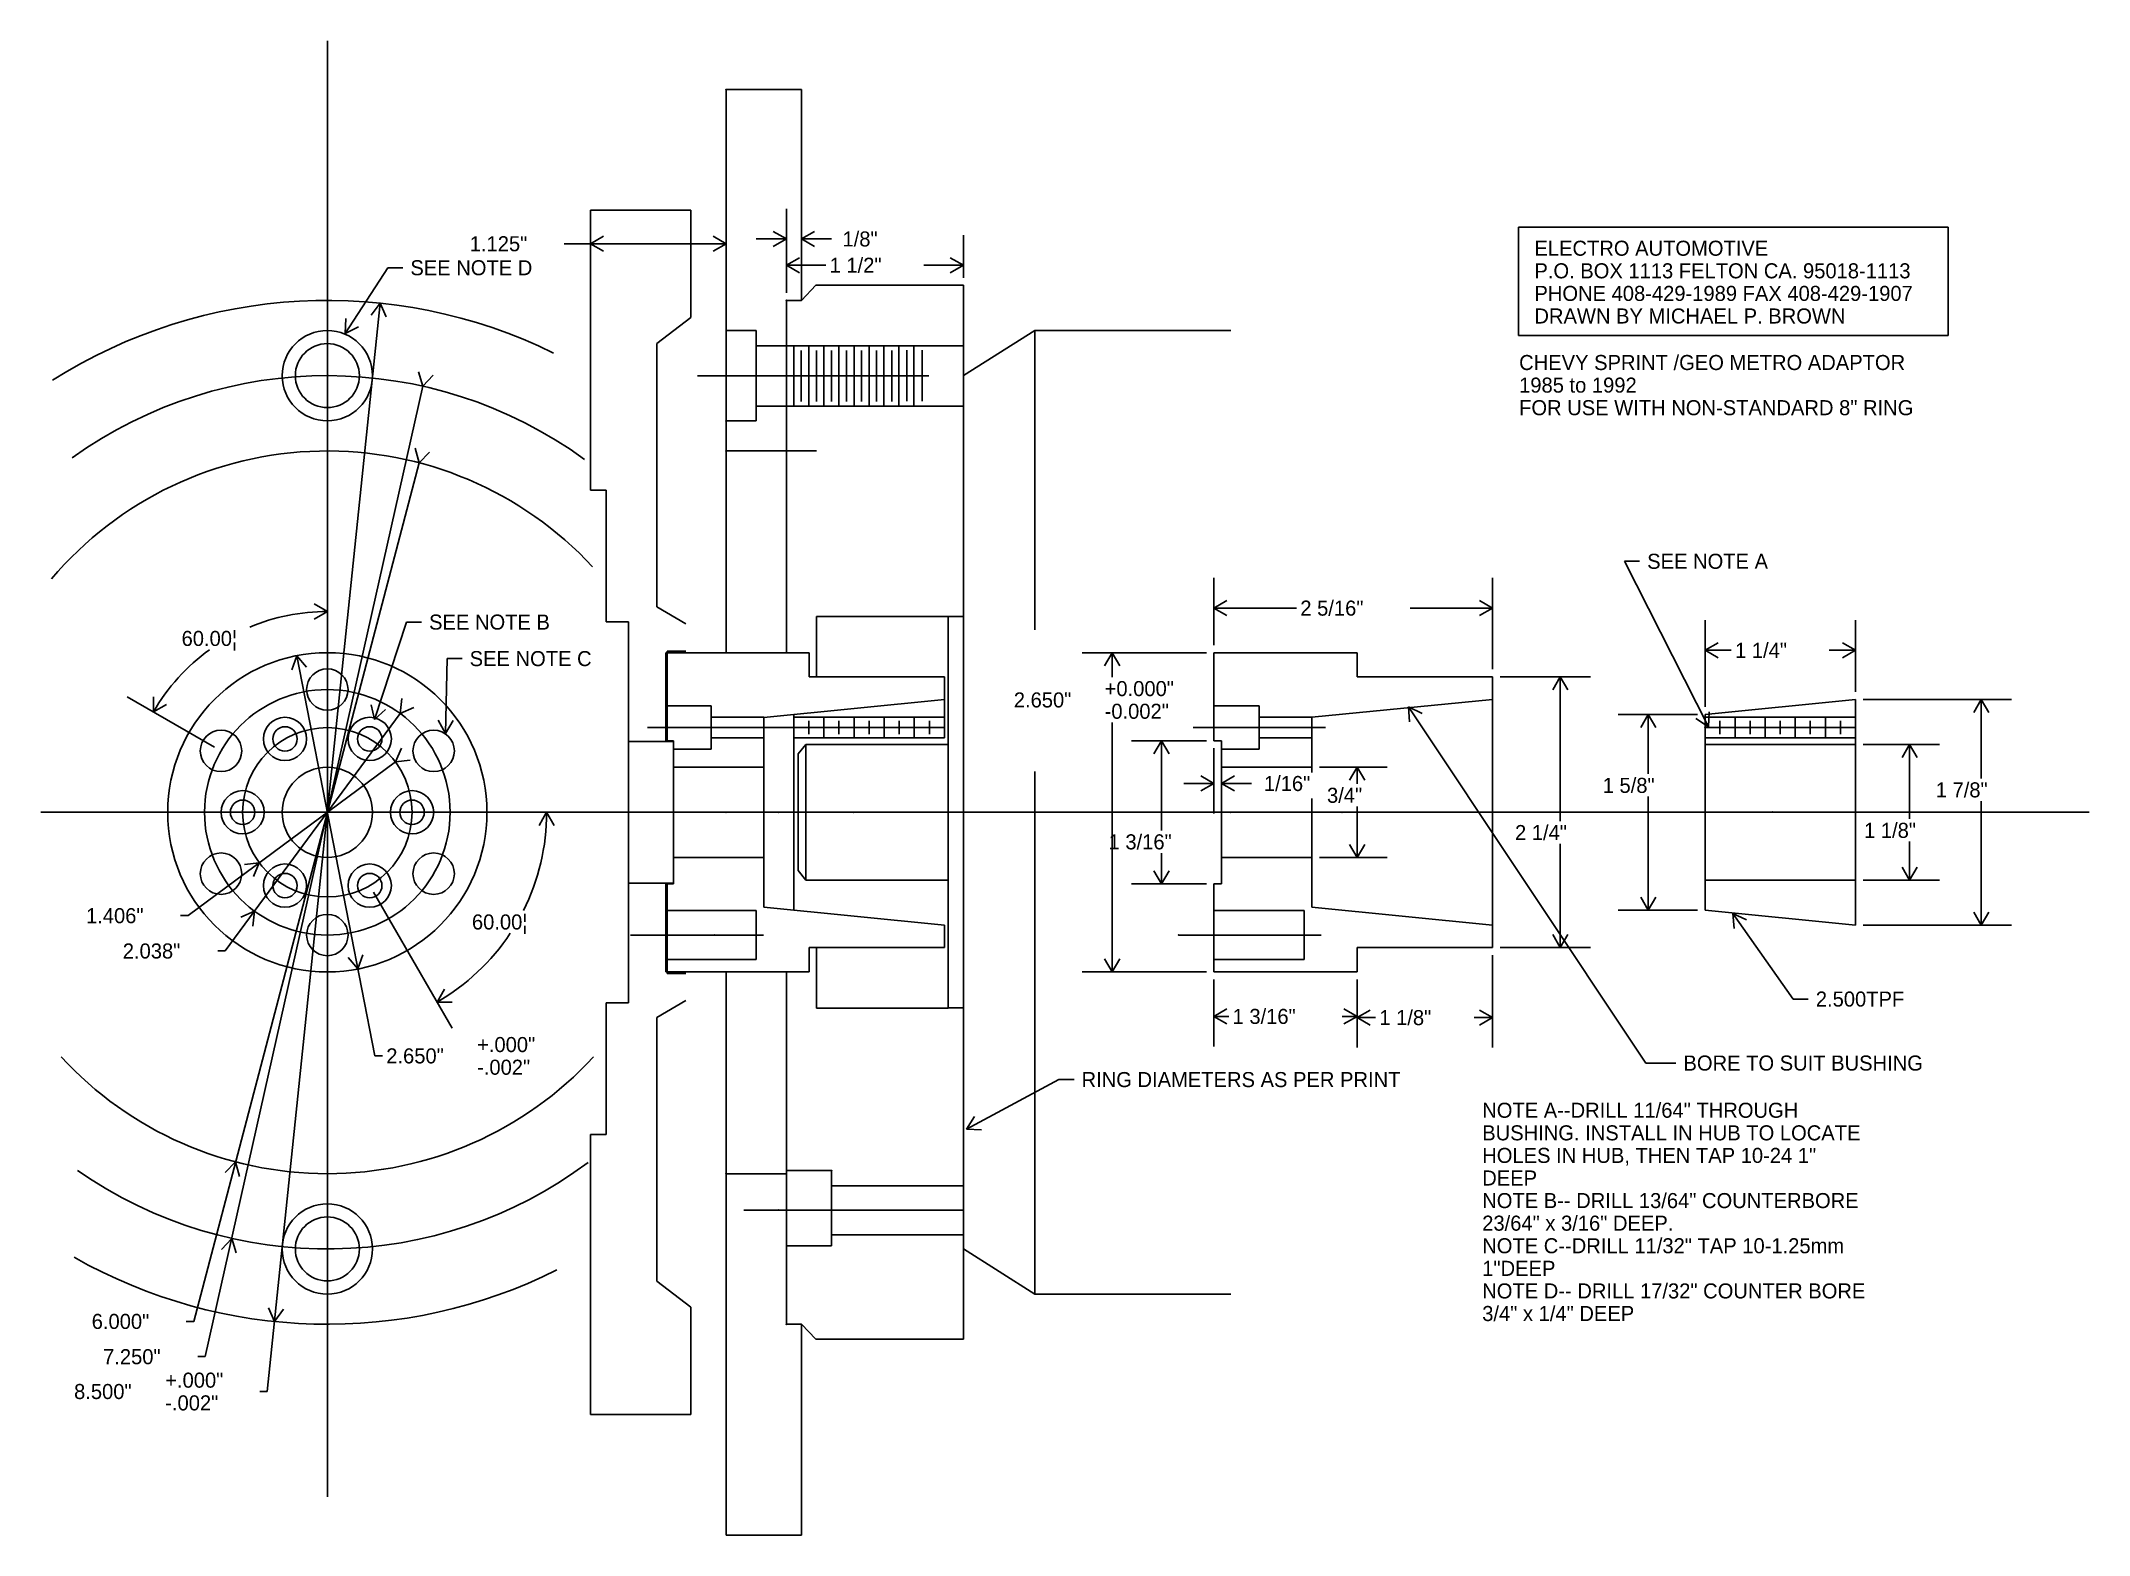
# Model space of a CAD drawing. Extents: x 1 to 18, y 1.3 to 13.7.
import ezdxf

# ---------------------------------------------------------------- set-up
doc = ezdxf.new("R2010")
doc.units = 0

msp = doc.modelspace()

# ---------------------------------------------------------------- linework, layer by layer
at = {"color": 7, "linetype": 'CONTINUOUS'}
for p, q in [((7.156282, 11.584736), (7.156282, 12.282366)), ((7.281282, 11.584736), (7.281282, 12.282366)), ((5.531281, 12.209736), (5.531281, 11.742867)), ((7.156282, 12.032366), (7.048029, 12.094866)), ((7.281282, 12.032366), (7.389535, 12.094866)), ((13.232772, 12.130148), (16.799225, 12.130148)), ((13.232772, 11.230164), (13.232772, 12.130148)), ((16.799225, 12.130148), (16.799225, 11.230164)), ((5.313329, 11.992867), (6.656281, 11.992867)), ((5.531281, 11.992867), (5.639534, 12.055367)), ((5.531281, 11.992867), (5.639534, 11.930367)), ((6.656281, 11.992867), (6.548028, 12.055367)), ((6.656281, 11.992867), (6.548028, 11.930367)), ((6.656281, 11.944807), (6.656281, 11.742867)), ((7.156282, 12.032366), (6.906282, 12.032366)), ((7.156282, 12.032366), (7.048029, 11.969866)), ((7.156282, 11.584736), (7.156282, 12.064001)), ((7.281282, 12.032366), (7.389535, 11.969866)), ((7.281282, 12.032366), (7.531282, 12.032366)), ((8.625582, 11.709736), (8.625582, 12.064001)), ((3.493767, 11.246405), (3.847991, 11.793207)), ((3.847991, 11.793207), (3.972991, 11.793207)), ((7.156282, 11.814001), (7.264535, 11.876501)), ((7.156282, 11.814001), (7.264535, 11.751501)), ((7.156282, 11.814001), (7.484161, 11.814001)), ((8.297703, 11.814001), (8.625582, 11.814001)), ((8.625582, 11.814001), (8.517329, 11.876501)), ((8.625582, 11.814001), (8.517329, 11.751501)), ((3.784334, 11.499597), (2.848069, 2.464323)), ((3.784334, 11.499597), (3.711009, 11.398362)), ((3.784334, 11.499597), (3.835344, 11.385478)), ((3.493767, 11.246405), (3.500168, 11.371241)), ((3.493767, 11.246405), (3.605079, 11.303279)), ((8.625582, 10.897236), (9.219281, 11.272236)), ((10.844281, 11.272236), (9.219281, 11.272236)), ((9.219281, 8.788338), (9.219281, 11.272236)), ((16.799225, 11.230164), (13.232772, 11.230164)), ((4.139736, 10.809331), (4.102447, 10.92864)), ((4.139736, 10.809331), (4.224416, 10.901279)), ((8.625582, 7.272235), (8.625582, 10.897236)), ((8.625582, 10.897236), (8.625582, 3.647235)), ((4.139736, 10.809331), (2.332576, 2.753295)), ((4.107484, 10.174058), (4.074497, 10.294627)), ((4.107484, 10.174058), (4.195406, 10.26291)), ((4.107484, 10.174058), (2.237708, 3.046182)), ((14.810332, 7.981501), (14.113939, 9.356087)), ((14.113939, 9.356087), (14.238939, 9.356087)), ((3.346282, 8.353735), (3.346282, 9.189434)), ((10.705549, 8.659735), (10.705549, 9.217638)), ((13.018551, 8.459736), (13.018551, 9.217638)), ((10.705549, 8.967638), (10.813802, 9.030138)), ((13.018551, 8.967638), (12.910298, 9.030138)), ((3.346281, 8.939434), (3.238028, 9.001934)), ((3.346281, 8.939434), (3.238028, 8.876934)), ((3.736548, 8.042822), (4.003152, 8.851475)), ((4.003152, 8.851475), (4.128152, 8.851475)), ((8.625346, 8.897337), (8.500346, 8.897337)), ((8.500448, 5.647975), (8.500448, 8.897337)), ((10.705549, 8.967638), (10.813802, 8.905138)), ((10.705549, 8.967638), (11.391155, 8.967638)), ((12.332945, 8.967638), (13.018551, 8.967638)), ((13.018551, 8.967638), (12.910298, 8.905138)), ((14.781659, 8.147235), (14.781659, 8.86701)), ((16.031659, 8.272235), (16.031659, 8.86701)), ((14.781659, 8.61701), (14.889912, 8.67951)), ((16.031659, 8.61701), (15.923406, 8.67951)), ((3.0921, 8.572626), (3.051528, 8.454393)), ((3.0921, 8.572626), (3.174206, 8.478373)), ((3.0921, 8.572626), (3.741474, 5.250433)), ((4.325883, 7.9273), (4.339915, 8.548229)), ((4.339915, 8.548229), (4.464915, 8.548229)), ((10.643049, 8.597235), (9.610709, 8.597235)), ((9.860709, 8.597235), (9.798209, 8.488982)), ((9.860709, 8.597235), (9.923209, 8.488982)), ((9.860709, 8.393624), (9.860709, 8.597235)), ((14.781659, 8.61701), (14.889912, 8.55451)), ((14.781659, 8.61701), (14.999973, 8.61701)), ((15.813345, 8.61701), (16.031659, 8.61701)), ((16.031659, 8.61701), (15.923406, 8.55451)), ((13.080549, 8.397236), (13.829825, 8.397236)), ((13.579825, 8.397236), (13.517325, 8.288983)), ((13.579825, 8.397236), (13.642325, 8.288983)), ((13.579825, 7.19805), (13.579825, 8.397236)), ((2.409675, 7.812985), (1.685938, 8.230836)), ((1.902444, 8.105836), (1.902444, 8.230836)), ((1.902444, 8.105836), (2.010697, 8.168336)), ((3.736548, 8.042822), (3.711086, 8.165201)), ((3.950648, 8.092663), (3.964532, 8.216889)), ((16.094159, 8.209735), (17.324273, 8.209735)), ((17.074273, 8.209735), (17.011773, 8.101482)), ((17.074273, 8.209735), (17.136773, 8.101482)), ((17.074273, 7.553166), (17.074273, 8.209735)), ((3.950648, 8.092663), (2.498595, 6.121501)), ((3.736548, 8.042822), (3.8298, 8.126062)), ((3.950648, 8.092663), (4.065174, 8.142752)), ((4.325883, 7.9273), (4.265845, 8.036938)), ((4.325883, 7.9273), (4.390813, 8.034114)), ((6.531781, 8.061293), (6.969281, 8.061293)), ((7.219281, 8.061293), (8.469281, 8.061293)), ((7.34314, 7.976263), (7.34314, 8.030962)), ((7.46814, 7.976263), (7.46814, 8.062649)), ((7.59314, 7.976263), (7.59314, 8.030962)), ((7.71814, 7.976263), (7.71814, 8.062649)), ((7.84314, 7.976263), (7.84314, 8.030962)), ((7.96814, 7.976263), (7.96814, 8.062649)), ((8.093141, 7.976263), (8.093141, 8.030962)), ((8.218141, 7.976263), (8.218141, 8.062649)), ((8.343141, 7.976263), (8.343141, 8.030962)), ((9.860709, 5.947236), (9.860709, 8.017368)), ((11.080549, 8.061293), (11.518049, 8.061293)), ((12.320415, 8.146891), (12.432455, 8.091464)), ((12.320415, 8.146891), (12.328435, 8.022148)), ((12.320415, 8.146891), (14.290327, 5.190714)), ((14.719159, 8.084735), (14.060561, 8.084735)), ((14.310561, 8.084735), (14.248061, 7.976482)), ((14.310561, 8.084735), (14.373061, 7.976482)), ((14.310561, 7.590638), (14.310561, 8.084735)), ((14.810332, 7.981501), (14.705656, 8.049823)), ((14.781659, 8.061294), (16.031659, 8.061294)), ((14.810332, 7.981501), (14.817163, 8.106314)), ((14.905519, 7.976263), (14.905519, 8.030963)), ((15.030519, 7.976263), (15.030519, 8.06265)), ((15.155519, 7.976263), (15.155519, 8.030963)), ((15.280519, 7.976263), (15.280519, 8.06265)), ((15.405519, 7.976263), (15.405519, 8.030963)), ((15.530519, 7.976263), (15.530519, 8.06265)), ((15.655519, 7.976263), (15.655519, 8.030963)), ((15.780519, 7.976263), (15.780519, 8.06265)), ((15.905519, 7.976263), (15.905519, 8.030963)), ((7.318138, 7.834735), (7.255634, 7.756598)), ((7.318138, 7.272235), (7.318138, 7.834735)), ((7.318138, 7.834735), (7.318138, 6.709735)), ((7.318138, 7.834735), (8.499729, 7.834735)), ((7.34314, 7.976263), (7.34314, 7.921563)), ((7.46814, 7.976263), (7.46814, 7.889877)), ((7.59314, 7.976263), (7.59314, 7.921563)), ((7.71814, 7.976263), (7.71814, 7.889877)), ((7.84314, 7.976263), (7.84314, 7.921563)), ((7.96814, 7.976263), (7.96814, 7.889877)), ((8.093141, 7.976263), (8.093141, 7.921563)), ((8.218141, 7.976263), (8.218141, 7.889877)), ((8.343141, 7.976263), (8.343141, 7.921563)), ((10.643049, 7.865985), (10.020134, 7.865985)), ((10.270134, 7.865985), (10.207634, 7.757732)), ((10.270134, 7.865985), (10.332634, 7.757732)), ((10.270134, 7.121171), (10.270134, 7.865985)), ((14.905519, 7.976263), (14.905519, 7.921563)), ((15.030519, 7.976263), (15.030519, 7.889877)), ((15.155519, 7.976263), (15.155519, 7.921563)), ((15.280519, 7.976263), (15.280519, 7.889877)), ((15.405519, 7.976263), (15.405519, 7.921563)), ((15.530519, 7.976263), (15.530519, 7.889877)), ((15.655519, 7.976263), (15.655519, 7.921563)), ((15.780519, 7.976263), (15.780519, 7.889877)), ((15.905519, 7.976263), (15.905519, 7.921563)), ((16.094159, 7.834727), (16.729215, 7.834727)), ((16.479215, 7.834727), (16.416715, 7.726474)), ((16.479215, 7.834727), (16.541715, 7.726474)), ((16.479215, 7.216972), (16.479215, 7.834727)), ((3.910821, 7.691168), (2.190274, 6.414388)), ((3.910821, 7.691168), (3.960508, 7.805868)), ((3.910821, 7.691168), (4.034998, 7.705488)), ((7.255634, 7.272248), (7.255634, 7.756598)), ((7.255634, 7.756598), (7.255634, 6.787898)), ((10.705549, 7.803485), (10.705549, 7.261661)), ((9.219281, 7.6102), (9.219281, 3.272235)), ((10.705549, 7.511661), (10.455549, 7.511661)), ((10.705549, 7.511661), (10.597296, 7.574161)), ((10.705549, 7.511661), (10.597296, 7.449161)), ((10.768049, 7.584735), (10.768049, 7.261661)), ((10.768049, 7.511661), (10.876302, 7.574161)), ((10.768049, 7.511661), (10.876302, 7.449161)), ((10.768049, 7.511661), (11.018049, 7.511661)), ((11.580549, 7.647235), (12.14432, 7.647235)), ((11.89432, 7.647235), (11.83182, 7.538982)), ((11.89432, 7.647235), (11.95682, 7.538982)), ((11.89432, 7.507531), (11.89432, 7.647235)), ((11.89432, 6.897235), (11.89432, 7.319886)), ((14.310561, 6.459735), (14.310561, 7.402088)), ((17.074273, 6.334735), (17.074273, 7.36485)), ((4.111782, 7.272236), (5.416648, 7.272239)), ((5.166648, 7.272238), (5.104148, 7.163985)), ((5.166648, 7.272238), (5.229148, 7.163985)), ((7.219281, 7.272235), (7.219281, 6.459735)), ((14.781659, 7.272235), (14.781659, 6.459735)), ((11.89432, 6.897235), (11.83182, 7.005489)), ((11.89432, 6.897235), (11.95682, 7.005489)), ((13.579825, 6.148696), (13.579825, 7.010377)), ((16.479215, 6.709744), (16.479215, 7.028656)), ((2.781742, 6.853303), (2.657565, 6.838983)), ((2.781742, 6.853303), (2.732055, 6.738603)), ((10.270134, 6.678485), (10.270134, 6.933228)), ((11.580549, 6.897235), (12.14432, 6.897235)), ((16.479215, 6.709744), (16.416715, 6.817997)), ((16.479215, 6.709744), (16.541715, 6.817997)), ((7.255634, 6.787898), (7.318138, 6.709735)), ((7.318138, 6.709735), (8.499729, 6.709735)), ((10.643049, 6.678485), (10.020134, 6.678485)), ((10.270134, 6.678485), (10.207634, 6.786739)), ((10.270134, 6.678485), (10.332634, 6.786739)), ((14.784165, 6.709744), (16.031659, 6.709744)), ((16.094159, 6.709744), (16.729215, 6.709744)), ((3.729032, 6.609293), (4.381469, 5.479245)), ((14.310561, 6.459735), (14.248061, 6.567989)), ((14.310561, 6.459735), (14.373061, 6.567989)), ((2.190274, 6.414388), (2.127774, 6.414388)), ((2.741915, 6.451808), (2.627389, 6.401719)), ((2.741915, 6.451808), (2.728031, 6.327582)), ((14.719159, 6.459735), (14.060561, 6.459735)), ((15.011407, 6.431748), (15.124969, 6.379512)), ((15.011407, 6.431748), (15.022949, 6.307282)), ((15.011407, 6.431748), (15.5139, 5.722006)), ((16.094159, 6.334735), (17.324273, 6.334735)), ((17.074273, 6.334735), (17.011773, 6.442989)), ((17.074273, 6.334735), (17.136773, 6.442989)), ((2.498595, 6.121501), (2.436095, 6.121501)), ((13.080549, 6.148696), (13.829825, 6.148696)), ((13.579825, 6.148696), (13.517325, 6.25695)), ((13.579825, 6.148696), (13.642325, 6.25695)), ((3.600463, 5.971845), (3.518357, 6.066098)), ((3.600463, 5.971845), (3.641036, 6.090077)), ((9.860709, 5.947236), (9.798209, 6.055489)), ((9.860709, 5.947236), (9.923209, 6.055489)), ((13.018049, 6.086196), (13.018049, 5.318407)), ((4.256468, 5.695751), (4.318968, 5.804005)), ((10.643049, 5.947236), (9.610709, 5.947236)), ((10.705549, 5.884736), (10.705549, 5.328194)), ((11.893049, 5.884736), (11.893049, 5.328194)), ((11.893049, 5.884736), (11.893049, 5.318407)), ((4.256468, 5.695751), (4.381468, 5.695752)), ((8.625448, 5.647975), (8.500448, 5.647975)), ((10.705549, 5.578194), (10.813802, 5.640694)), ((11.893049, 5.578194), (11.784796, 5.640694)), ((11.893049, 5.568407), (12.001302, 5.630907)), ((13.018049, 5.568407), (12.909796, 5.630907)), ((15.5139, 5.722006), (15.6389, 5.722006)), ((10.705549, 5.578194), (10.813802, 5.515694)), ((10.705549, 5.578194), (10.828999, 5.578194)), ((11.769599, 5.578194), (11.893049, 5.578194)), ((11.893049, 5.578194), (11.784796, 5.515694)), ((11.893049, 5.568407), (12.001302, 5.505907)), ((11.893049, 5.568407), (12.046851, 5.568407)), ((12.864248, 5.568407), (13.018049, 5.568407)), ((13.018049, 5.568407), (12.909796, 5.505907)), ((3.741474, 5.250433), (3.803974, 5.250433)), ((14.290327, 5.190714), (14.540327, 5.190714)), ((8.651729, 4.641344), (9.419112, 5.053372)), ((9.419112, 5.053372), (9.544112, 5.053372)), ((8.651729, 4.641344), (8.717538, 4.747618)), ((8.651729, 4.641344), (8.776669, 4.637488)), ((2.585078, 4.370413), (2.497156, 4.28156)), ((2.585078, 4.370413), (2.618065, 4.249844)), ((2.552827, 3.735138), (2.468147, 3.64319)), ((2.552827, 3.735138), (2.590116, 3.615829)), ((8.625582, 3.647235), (9.219281, 3.272235)), ((10.844281, 3.272235), (9.219281, 3.272235)), ((2.908228, 3.04487), (2.857218, 3.158989)), ((2.908228, 3.04487), (2.981553, 3.146105)), ((2.237708, 3.046182), (2.175208, 3.046182)), ((2.332576, 2.753295), (2.270076, 2.753295)), ((2.848069, 2.464323), (2.785569, 2.464323))]:
    msp.add_line(p, q, dxfattribs=at)
for centre, radius in [((2.994781, 7.881051), 0.1797), ((3.697781, 7.881052), 0.1797), ((3.346282, 7.272235), 0.703), ((2.994781, 7.881051), 0.10155), ((3.697781, 7.881052), 0.10155), ((2.643281, 7.272234), 0.1797), ((2.643281, 7.272234), 0.10155), ((4.049282, 7.272235), 0.1797), ((4.049282, 7.272235), 0.10155), ((2.994782, 6.663419), 0.1797), ((3.697782, 6.663419), 0.1797), ((2.994782, 6.663419), 0.10155), ((3.697782, 6.663419), 0.10155)]:
    msp.add_circle(centre, radius, dxfattribs=at)
for radius, start, end in [(1.667201, 90, 112.721608), (1.667201, 125.937372, 149.999923), (1.820367, 333.360605, 360.000155), (1.820367, 300.000136, 326.521652)]:
    msp.add_arc((3.346281, 7.272233), radius, start, end, dxfattribs=at)
at = {"color": 7}
for p in [(8.625346, 8.897337), (7.21814, 7.976263), (7.34314, 7.976263), (7.46814, 7.976263), (7.46814, 7.976263), (7.59314, 7.976263), (7.59314, 7.976263), (7.71814, 7.976263), (7.71814, 7.976263), (7.71814, 7.976263), (7.84314, 7.976263), (7.96814, 7.976263), (7.96814, 7.976263), (8.093141, 7.976263), (8.218141, 7.976263), (8.218141, 7.976263), (8.343141, 7.976263), (8.344602, 7.975343), (8.344602, 7.975343), (8.344609, 7.975343), (8.344609, 7.975343), (14.780519, 7.976263), (14.905519, 7.976263), (15.030519, 7.976263), (15.030519, 7.976263), (15.155519, 7.976263), (15.155519, 7.976263), (15.280519, 7.976263), (15.280519, 7.976263), (15.280519, 7.976263), (15.405519, 7.976263), (15.530519, 7.976263), (15.530519, 7.976263), (15.655519, 7.976263), (15.780519, 7.976263), (15.780519, 7.976263), (15.905519, 7.976263), (15.90698, 7.975344), (15.90698, 7.975344), (15.906987, 7.975344), (15.906987, 7.975344), (7.219281, 7.272235), (7.219281, 7.272235), (7.219281, 7.272235), (7.255634, 7.272248), (7.255634, 7.272248), (7.318138, 7.272235), (8.625582, 7.272235), (8.625582, 7.272235), (8.625582, 7.272235), (8.625582, 7.272235), (8.625582, 7.272235), (9.219281, 7.272235), (10.844281, 7.272235), (10.844281, 7.272235), (10.844281, 7.272235), (11.768049, 7.272235), (11.768049, 7.272235), (11.768049, 7.272235), (14.781659, 7.272235), (14.781659, 7.272235), (14.781659, 7.272235), (15.34415, 7.275689), (8.625448, 5.647975)]:
    msp.add_point(p, dxfattribs=at)
at = {"layer": '2', "color": 7, "linetype": 'CONTINUOUS'}
for p, q in [((7.401182, 11.647236), (7.281282, 11.522236)), ((7.713682, 11.647236), (7.401182, 11.647236)), ((7.156282, 11.522236), (7.281282, 11.522236)), ((7.156282, 11.145185), (8.625582, 11.145185)), ((7.217964, 10.894543), (7.217964, 11.145121)), ((7.280455, 10.894543), (7.280455, 11.105543)), ((7.342947, 10.894543), (7.342947, 11.145121)), ((7.405438, 10.894543), (7.405438, 11.105543)), ((7.467929, 10.894543), (7.467929, 11.145121)), ((7.530421, 10.894543), (7.530421, 11.105543)), ((7.592912, 10.894543), (7.592912, 11.145121)), ((7.655404, 10.894543), (7.655404, 11.105543)), ((7.717895, 10.894543), (7.717895, 11.145121)), ((7.779894, 10.894543), (7.779894, 11.105543)), ((7.842394, 10.894543), (7.842394, 11.145121)), ((7.904386, 10.895185), (7.904386, 11.105543)), ((7.966304, 10.895185), (7.966304, 11.145761)), ((8.030466, 11.106518), (8.030466, 10.895185)), ((8.090215, 10.895185), (8.090215, 11.145761)), ((8.156547, 11.107492), (8.156547, 10.895185)), ((8.214125, 10.895185), (8.214125, 11.145761)), ((8.282626, 11.108467), (8.282626, 10.895185)), ((7.217964, 10.894543), (7.217964, 10.652678)), ((7.280455, 10.893484), (7.280455, 10.682484)), ((7.342947, 10.894543), (7.342947, 10.652678)), ((7.405438, 10.893484), (7.405438, 10.682484)), ((7.467929, 10.894543), (7.467929, 10.652678)), ((7.530421, 10.893484), (7.530421, 10.682484)), ((7.592912, 10.894543), (7.592912, 10.652678)), ((7.655404, 10.893484), (7.655404, 10.682484)), ((7.717895, 10.894543), (7.717895, 10.652678)), ((7.779894, 10.893484), (7.779894, 10.682484)), ((7.842394, 10.894543), (7.842394, 10.652678)), ((7.904386, 10.682484), (7.904386, 10.895185)), ((7.966304, 10.895185), (7.966304, 10.65332)), ((8.030466, 10.683458), (8.030466, 10.895185)), ((8.090215, 10.895185), (8.090215, 10.65332)), ((8.156547, 10.895185), (8.156547, 10.684433)), ((8.214125, 10.895185), (8.214125, 10.65332)), ((8.282626, 10.895185), (8.282626, 10.685408)), ((7.156282, 10.645185), (8.625582, 10.645185)), ((7.093626, 10.272785), (7.406126, 10.272785)), ((7.588446, 8.897337), (7.406126, 8.897337)), ((7.713446, 8.897337), (7.588548, 8.897337)), ((6.803971, 3.969567), (8.625582, 3.969567)), ((7.401182, 2.897235), (7.281282, 3.022235)), ((7.713682, 2.897235), (7.401182, 2.897235))]:
    msp.add_line(p, q, dxfattribs=at)
at = {"layer": '2', "color": 7}
for p in [(7.15505, 11.145185), (7.155467, 10.895185), (7.155467, 10.895185), (7.155467, 10.895185), (7.217964, 10.894543), (7.217964, 10.894543), (7.280455, 10.894543), (7.280455, 10.893484), (7.342947, 10.894543), (7.342947, 10.894543), (7.342947, 10.894543), (7.405438, 10.894543), (7.405438, 10.894543), (7.405438, 10.893484), (7.467929, 10.894543), (7.467929, 10.894543), (7.467929, 10.894543), (7.530421, 10.894543), (7.530421, 10.894543), (7.530421, 10.893484), (7.592912, 10.894543), (7.592912, 10.894543), (7.592912, 10.894543), (7.655404, 10.894543), (7.655404, 10.894543), (7.655404, 10.893484), (7.717895, 10.894543), (7.717895, 10.894543), (7.717895, 10.894543), (7.779894, 10.894543), (7.779894, 10.894543), (7.779894, 10.893484), (7.842394, 10.894543), (7.842394, 10.894543), (7.842394, 10.894543), (7.904386, 10.893484), (7.966304, 10.895185), (7.966304, 10.895185), (7.966304, 10.895185), (8.090215, 10.895185), (8.090215, 10.895185), (8.090215, 10.895185), (8.214125, 10.895185), (8.214125, 10.895185), (8.214125, 10.895185), (7.154938, 10.645185), (7.093782, 7.272235), (7.093782, 7.272235), (7.093782, 7.272235), (7.713682, 7.272235), (7.713682, 7.272235), (7.713682, 7.272235), (7.713682, 7.272235), (7.093782, 3.969567), (7.093782, 3.969567), (7.093782, 3.969567)]:
    msp.add_point(p, dxfattribs=at)
at = {"layer": '3', "color": 7, "linetype": 'CONTINUOUS'}
for p, q in [((3.346282, 11.680902), (3.346282, 9.932104)), ((3.346282, 3.325533), (3.346282, 4.491398))]:
    msp.add_line(p, q, dxfattribs=at)
for centre, radius in [((3.346281, 10.897236), 0.375), ((3.346281, 10.897236), 0.2656), ((3.346282, 3.647235), 0.375), ((3.346282, 3.647235), 0.2656)]:
    msp.add_circle(centre, radius, dxfattribs=at)
for centre, radius, start, end in [((3.346282, 7.272235), 3.625001, 53.93265, 125.758351), ((3.346281, 7.272235), 3.000001, 42.791784, 139.730184), ((3.346281, 7.272233), 2.999999, 222.592501, 317.391366), ((3.346281, 7.272234), 3.625, 235.09451, 306.691896)]:
    msp.add_arc(centre, radius, start, end, dxfattribs=at)
at = {"layer": '3', "color": 7}
for p in [(3.346281, 10.897236), (3.346282, 7.272235), (3.346282, 7.272235), (3.346282, 7.272235), (3.346282, 3.647235)]:
    msp.add_point(p, dxfattribs=at)
at = {"layer": 'PARTS', "color": 7, "linetype": 'CONTINUOUS'}
for p, q in [((3.346282, 13.675838), (3.346282, 1.589682)), ((6.656281, 13.272236), (6.656281, 10.272236)), ((6.656281, 13.272236), (7.281281, 13.272236)), ((7.281281, 13.272236), (7.281281, 11.522236)), ((5.531281, 12.272236), (6.363281, 12.272236)), ((5.531281, 9.947235), (5.531281, 12.272236)), ((6.363281, 12.272236), (6.363281, 11.380236)), ((7.713682, 11.647236), (8.625582, 11.647236)), ((8.625582, 10.897236), (8.625582, 11.647236)), ((7.156282, 11.522236), (7.156282, 10.272785)), ((6.080281, 11.164213), (6.363281, 11.380236)), ((6.656281, 11.271986), (6.906281, 11.271986)), ((6.906281, 10.521986), (6.906281, 11.271986)), ((6.080281, 8.976778), (6.080281, 11.164213)), ((7.15505, 11.145185), (6.906281, 11.145185)), ((8.338866, 10.895185), (6.417716, 10.895185)), ((7.154938, 10.645185), (6.906281, 10.645185)), ((6.656281, 10.521986), (6.906281, 10.521986)), ((6.656281, 10.272236), (6.656281, 8.597235)), ((6.656281, 10.272236), (7.093781, 10.272236)), ((7.156282, 10.272785), (7.156282, 8.597235)), ((5.661281, 9.947235), (5.531281, 9.947235)), ((5.661281, 8.854235), (5.661281, 9.947235)), ((5.846281, 8.854235), (5.661281, 8.854235)), ((5.846281, 8.854235), (5.846281, 5.690236)), ((6.080281, 8.976778), (6.323281, 8.835735)), ((7.406126, 8.897337), (7.406126, 8.397236)), ((7.713446, 8.897337), (8.500448, 8.897337)), ((6.156781, 8.597235), (7.344281, 8.597235)), ((6.156781, 7.865985), (6.156781, 8.597235)), ((6.166281, 8.610735), (6.323281, 8.610735)), ((6.166281, 7.861235), (6.166281, 8.610735)), ((7.344281, 8.397236), (7.344281, 8.597235)), ((10.705549, 8.597235), (11.893049, 8.597235)), ((10.705549, 7.865985), (10.705549, 8.597235)), ((11.893049, 8.397236), (11.893049, 8.597235)), ((8.469281, 8.397236), (7.344281, 8.397236)), ((8.469281, 8.209736), (8.469281, 8.397236)), ((13.018049, 8.397236), (11.893049, 8.397236)), ((13.018551, 8.209999), (13.018551, 8.397236)), ((8.469281, 8.209736), (6.969281, 8.059734)), ((8.469281, 7.889393), (8.469281, 8.209736)), ((13.018551, 8.209999), (11.518049, 8.061293)), ((13.018049, 7.272235), (13.018049, 8.209736)), ((14.781659, 8.084735), (16.031659, 8.209735)), ((16.031659, 7.272235), (16.031659, 8.209735)), ((6.156781, 8.155962), (6.531781, 8.155962)), ((6.531781, 8.155962), (6.531781, 7.796563)), ((6.969281, 7.272235), (6.969281, 8.061293)), ((7.219281, 8.084736), (7.219281, 7.272235)), ((10.705549, 8.155962), (11.080549, 8.155962)), ((11.080549, 8.155962), (11.080549, 7.796563)), ((11.518049, 7.603141), (11.518049, 8.061293)), ((14.781659, 8.084735), (14.781659, 7.272235)), ((6.219281, 7.861235), (5.846281, 7.861235)), ((8.469281, 7.976263), (6.004696, 7.976263)), ((6.156781, 7.865985), (6.219281, 7.865985)), ((6.219281, 6.678485), (6.219281, 7.865985)), ((6.219281, 7.861235), (6.219281, 6.683236)), ((6.970041, 7.889393), (6.531781, 7.889393)), ((7.219281, 7.889393), (8.469281, 7.889393)), ((11.631646, 7.976263), (10.534035, 7.976263)), ((10.705549, 7.865985), (10.768049, 7.865985)), ((10.768049, 6.678485), (10.768049, 7.865985)), ((11.518808, 7.889393), (11.080549, 7.889393)), ((14.780519, 7.976263), (16.031659, 7.976263)), ((14.781659, 7.889394), (16.031659, 7.889394)), ((14.781659, 7.834727), (16.031659, 7.834727)), ((6.531781, 7.796563), (6.219281, 7.796563)), ((11.080549, 7.796563), (10.768049, 7.796563)), ((6.969281, 7.647235), (6.219281, 7.647235)), ((11.518049, 7.647235), (10.768049, 7.647235)), ((11.518049, 7.385838), (11.518049, 7.272235)), ((0.969159, 7.272235), (17.96916, 7.272235)), ((6.969281, 7.272235), (6.969281, 6.484735)), ((8.469281, 7.275743), (8.469281, 7.272235)), ((13.018049, 7.272235), (11.518049, 7.272235)), ((11.518049, 7.272235), (11.518049, 6.484735)), ((11.768049, 7.272235), (13.018049, 7.272235)), ((13.018049, 7.272235), (13.018049, 6.334735)), ((14.781659, 7.272235), (16.031659, 7.272235)), ((16.031659, 7.272235), (16.031659, 6.334735)), ((6.969281, 6.897235), (6.219281, 6.897235)), ((11.518049, 6.897235), (10.768049, 6.897235)), ((6.219281, 6.683236), (5.846281, 6.683236)), ((6.156781, 6.678485), (6.219281, 6.678485)), ((6.156781, 6.678485), (6.156781, 5.947236)), ((6.166281, 6.683236), (6.166281, 5.933735)), ((10.705549, 6.678485), (10.768049, 6.678485)), ((10.705549, 6.678485), (10.705549, 5.947236)), ((8.469281, 6.334735), (6.969281, 6.484735)), ((13.018049, 6.334735), (11.518049, 6.484735)), ((6.906781, 6.456235), (6.156781, 6.456235)), ((6.906781, 6.050235), (6.906781, 6.456235)), ((8.469281, 6.334735), (8.469281, 6.148696)), ((11.455549, 6.456235), (10.705549, 6.456235)), ((11.455549, 6.050235), (11.455549, 6.456235)), ((13.018049, 6.334735), (13.018049, 6.148696)), ((14.781659, 6.459735), (16.031659, 6.334735)), ((5.862585, 6.253235), (6.967312, 6.253235)), ((8.469281, 6.148696), (7.344281, 6.148696)), ((7.344281, 6.148696), (7.344281, 5.947236)), ((7.406284, 5.64732), (7.406284, 6.148696)), ((10.411352, 6.253235), (11.596403, 6.253235)), ((13.018049, 6.148696), (11.893049, 6.148696)), ((11.893049, 6.148696), (11.893049, 5.947236)), ((6.156781, 6.050235), (6.906781, 6.050235)), ((10.705549, 6.050235), (11.455549, 6.050235)), ((6.156781, 5.947236), (7.344281, 5.947236)), ((6.166281, 5.933735), (6.323281, 5.933735)), ((6.656281, 4.272235), (6.656281, 5.947236)), ((7.156282, 4.297676), (7.156282, 5.947236)), ((10.705549, 5.947236), (11.893049, 5.947236)), ((5.846281, 5.690236), (5.661281, 5.690236)), ((5.661281, 5.690236), (5.661281, 4.597235)), ((6.080281, 5.567693), (6.323281, 5.708735)), ((8.500448, 5.64732), (7.406284, 5.64732)), ((6.080281, 5.567693), (6.080281, 3.380256)), ((5.661281, 4.597235), (5.531281, 4.597235)), ((5.531281, 4.597235), (5.531281, 2.272235)), ((6.656281, 4.272235), (6.656281, 1.272235)), ((6.656281, 4.272235), (7.156282, 4.272235)), ((7.156282, 3.672676), (7.156282, 4.297676)), ((7.531282, 4.297676), (7.156282, 4.297676)), ((7.531282, 3.672676), (7.531282, 4.297676)), ((8.625582, 4.170777), (7.531282, 4.170777)), ((8.625582, 3.764628), (7.531282, 3.764628)), ((7.156282, 3.022235), (7.156282, 3.672676)), ((7.156282, 3.672676), (7.531282, 3.672676)), ((8.625582, 3.647235), (8.625582, 2.897235)), ((6.080281, 3.380256), (6.363281, 3.164235)), ((6.363281, 2.272235), (6.363281, 3.164235)), ((7.156282, 3.022235), (7.281282, 3.022235)), ((7.281281, 1.272235), (7.281281, 3.022235)), ((7.713682, 2.897235), (8.625582, 2.897235)), ((5.531281, 2.272235), (6.363281, 2.272235)), ((6.656281, 1.272235), (7.281281, 1.272235))]:
    msp.add_line(p, q, dxfattribs=at)
for centre, radius in [((3.346282, 7.272235), 1.324999), ((3.346282, 8.291235), 0.17185), ((3.346282, 7.272235), 1.019), ((2.463801, 7.781735), 0.17185), ((4.228761, 7.781735), 0.17185), ((3.346282, 7.272235), 0.375), ((2.463801, 6.762735), 0.17185), ((4.228761, 6.762735), 0.17185), ((3.346282, 6.253235), 0.17185)]:
    msp.add_circle(centre, radius, dxfattribs=at)
for centre, radius, start, end in [((3.34628, 7.27223), 4.250004, 63.781446, 122.444778), ((3.346281, 7.272233), 4.249999, 240.372571, 296.628129)]:
    msp.add_arc(centre, radius, start, end, dxfattribs=at)
at = {"layer": 'PARTS', "color": 7}
for p in [(6.656281, 13.272236), (6.656281, 13.272236), (7.156282, 11.522236), (7.281281, 11.522236), (7.779894, 10.894543), (7.842394, 10.894543), (7.966304, 10.895185), (7.966304, 10.895185), (8.090215, 10.895185), (8.214125, 10.895185), (6.656281, 10.521986), (6.656281, 10.272236), (5.846281, 7.861235), (6.156781, 7.976263), (10.705549, 7.976263), (3.346282, 7.272235), (5.846281, 7.272235), (6.219281, 7.272235), (6.219281, 7.272235), (6.656281, 7.272235), (7.219281, 7.272235), (9.219281, 7.272235), (10.768049, 7.272235), (11.768049, 7.272235), (14.781659, 7.272235), (5.846281, 6.683236), (6.561708, 6.253235), (10.411352, 6.253235), (6.656281, 4.272235), (7.531282, 4.297676), (7.156282, 3.022235), (7.281281, 3.022235)]:
    msp.add_point(p, dxfattribs=at)

# ---------------------------------------------------------------- texts
at = {"color": 7}
for s, p in [('1/8"', (7.622262, 11.969458)), ('1.125"', (4.528401, 11.93006)), ('ELECTRO AUTOMOTIVE', (13.365518, 11.892652)), ('SEE NOTE D', (4.035491, 11.730707)), ('1 1/2"', (7.515411, 11.751415)), ('P.O. BOX 1113 FELTON CA. 95018-1113', (13.365518, 11.705153)), ('PHONE 408-429-1989 FAX 408-429-1907', (13.365518, 11.517652)), ('DRAWN BY MICHAEL P. BROWN', (13.365518, 11.330153)), ('CHEVY SPRINT /GEO METRO ADAPTOR', (13.238629, 10.943876)), ('1985 to 1992', (13.238629, 10.756376)), ('FOR USE WITH NON-STANDARD 8" RING', (13.238629, 10.568876)), ('SEE NOTE A', (14.301439, 9.293587)), ('2 5/16"', (11.422405, 8.904832)), ('SEE NOTE B', (4.190652, 8.788975)), ('60.00¦', (2.136333, 8.653348)), ('1 1/4"', (15.031223, 8.554438)), ('SEE NOTE C', (4.527415, 8.485729)), ('+0.000"', (9.798109, 8.236746)), ('2.650"', (9.044146, 8.142666)), ('-0.002"', (9.798109, 8.048585)), ('1/16"', (11.120293, 7.448939)), ('3/4"', (11.64403, 7.351135)), ('1 5/8"', (13.932413, 7.433338)), ('1 7/8"', (16.696824, 7.3961)), ('2 1/4"', (13.204305, 7.041627)), ('1 1/8"', (16.101766, 7.059906)), ('1 3/16"', (9.831084, 6.964478)), ('1.406"', (1.342956, 6.35159)), ('60.00¦', (4.54642, 6.299329)), ('2.038"', (1.648262, 6.058453)), ('2.500TPF', (15.7014, 5.659506)), ('1 3/16"', (10.86025, 5.515473)), ('1 1/8"', (12.0781, 5.505499)), ('2.650"', (3.83531, 5.187603)), ('+.000"', (4.589273, 5.281683)), ('-.002"', (4.589273, 5.093523)), ('RING DIAMETERS AS PER PRINT', (9.606612, 4.990872)), ('BORE TO SUIT BUSHING', (14.602827, 5.128214)), ('NOTE A--DRILL 11/64" THROUGH', (12.932362, 4.736264)), ('BUSHING. INSTALL IN HUB TO LOCATE', (12.932362, 4.548764)), ('HOLES IN HUB, THEN TAP 10-24 1"', (12.932362, 4.361395)), ('DEEP', (12.932362, 4.173895)), ('NOTE B-- DRILL 13/64" COUNTERBORE', (12.932362, 3.986395)), ('23/64" x 3/16" DEEP.', (12.932362, 3.798895)), ('NOTE C--DRILL 11/32" TAP 10-1.25mm ', (12.932362, 3.611395)), ('1"DEEP ', (12.932362, 3.423895)), ('NOTE D-- DRILL 17/32" COUNTER BORE ', (12.932362, 3.236395)), ('6.000"', (1.39039, 2.983385)), ('3/4" x 1/4" DEEP', (12.932362, 3.048895)), ('7.250"', (1.484862, 2.690465)), ('+.000"', (2.000666, 2.495573)), ('8.500"', (1.244083, 2.401274)), ('-.002"', (2.000666, 2.306976))]:
    msp.add_text(s, height=0.125, dxfattribs=at).set_placement(p)

doc.saveas('drawing.dxf')
